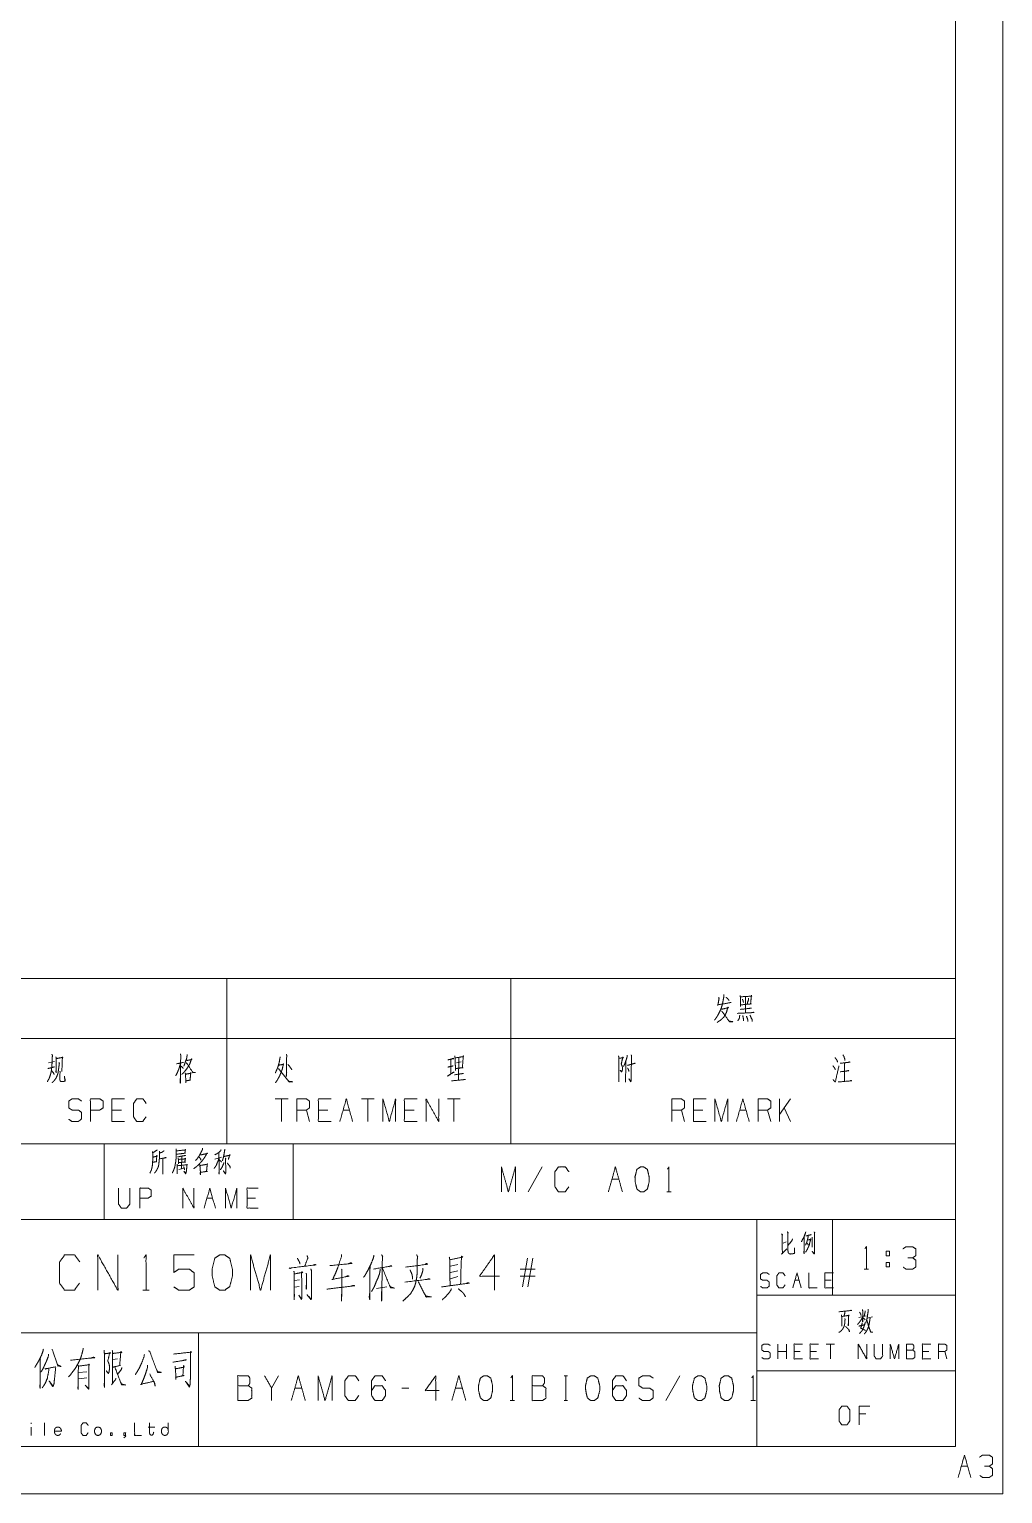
# Model space of a CAD drawing. Header units: millimetres. Extents: x 0 to 420, y 0 to 297.
# Drawn here: x 317.1 to 420, y 0 to 154.8 of the extents above; entities that cross this region are included whole.
import ezdxf

# ---------------------------------------------------------------- set-up
doc = ezdxf.new("R2010")
doc.units = ezdxf.units.MM
doc.layers.add('101', color=7, linetype='Continuous', true_color=0xffffff)

msp = doc.modelspace()

# ---------------------------------------------------------------- linework, layer by layer
at = {"layer": '101', "color": 133, "linetype": 'Continuous', "lineweight": 18}
for p, q in [((420, 0), (420, 297)), ((415, 5), (415, 292)), ((235, 37), (415, 37)), ((325, 37), (325, 29)), ((345, 37), (345, 29)), ((235, 29), (415, 29)), ((394, 29), (394, 5)), ((402, 29), (402, 21)), ((394, 21), (415, 21)), ((285, 17), (394, 17)), ((335, 17), (335, 5)), ((394, 13), (415, 13)), ((25, 5), (415, 5)), ((235, 5), (415, 5)), ((0, 0), (420, 0))]:
    msp.add_line(p, q, dxfattribs=at)
at = {"layer": '101', "color": 72, "linetype": 'Continuous', "lineweight": 18}
for p, q in [((313, 54.46), (338, 54.46)), ((338, 54.46), (338, 48.11)), ((338, 54.46), (368, 54.46)), ((368, 54.46), (415, 54.46)), ((368, 54.46), (368, 48.11)), ((415, 54.46), (415, 48.11)), ((392.8, 52.53), (392.8, 50.83)), ((313, 48.11), (338, 48.11)), ((338, 48.11), (338, 37)), ((338, 48.11), (368, 48.11)), ((368, 48.11), (368, 37)), ((368, 48.11), (415, 48.11)), ((415, 48.11), (415, 37)), ((319.13, 45.55), (319.78, 45.7)), ((362.27, 45.55), (362.75, 45.65)), ((362.5, 46.1), (362.48, 43.7)), ((403.26, 45.53), (403.26, 43.6)), ((326.85, 40.56), (325.84, 40.56)), ((344.45, 41.74), (343.11, 41.74)), ((343.78, 41.74), (343.78, 39.36)), ((346.73, 39.36), (346.39, 40.56)), ((348.67, 40.56), (347.66, 40.56)), ((350.27, 40.56), (350.94, 40.56)), ((353.56, 41.74), (352.21, 41.74)), ((352.88, 41.74), (352.88, 39.36)), ((357.77, 40.56), (356.76, 40.56)), ((362.66, 41.74), (361.32, 41.74)), ((361.99, 41.74), (361.99, 39.36)), ((386.37, 39.36), (386.04, 40.56)), ((388.31, 40.56), (387.31, 40.56)), ((392.19, 40.56), (392.87, 40.56)), ((395.48, 39.36), (395.14, 40.56)), ((397.58, 41.74), (396.41, 40.09)), ((396.41, 39.36), (396.41, 41.74)), ((397.58, 39.36), (396.91, 40.79)), ((313, 37), (338, 37)), ((333.22, 35.67), (333.2, 34.36)), ((338, 37), (368, 37)), ((368, 37), (415, 37)), ((332.92, 34.28), (333.47, 34.43)), ((336.72, 35.38), (337.43, 35.58)), ((371.32, 34.54), (369.84, 31.92)), ((378.69, 33.25), (379.43, 33.25)), ((335.89, 31.26), (336.48, 31.26)), ((341.01, 31.26), (340.12, 31.26)), ((384.49, 31.92), (384.95, 31.92)), ((396.78, 26.5), (397.1, 26.62)), ((369.23, 21.86), (369.76, 24.89)), ((370.32, 24.89), (369.79, 21.86)), ((362.42, 24.23), (361.61, 24.07)), ((361.61, 23.4), (362.39, 23.56)), ((370.57, 23.75), (368.98, 23.75)), ((405.37, 23.74), (405.8, 23.74)), ((407.69, 24.46), (407.69, 23.99)), ((407.69, 24.46), (408.02, 24.46)), ((345.14, 22.53), (345.66, 22.61)), ((345.64, 21.9), (345.14, 21.82)), ((354.9, 21.86), (353.82, 21.71)), ((362.42, 22.97), (361.61, 22.73)), ((370.57, 23), (368.98, 23)), ((398.04, 22.56), (398.48, 22.56)), ((401.88, 22.56), (401.21, 22.56)), ((329.11, 21.51), (329.77, 21.51)), ((404.78, 18.63), (405.57, 18.79)), ((405.68, 18.57), (406.23, 18.69)), ((396.24, 14.25), (396.24, 15.82)), ((397.13, 14.25), (397.13, 15.82)), ((402.22, 15.82), (401.33, 15.82)), ((401.78, 15.82), (401.78, 14.25)), ((323.85, 14.45), (323.66, 14.35)), ((326.44, 14.25), (325.93, 14.18)), ((397.13, 15.04), (396.24, 15.04)), ((398.6, 15.04), (397.94, 15.04)), ((400.3, 15.04), (399.63, 15.04)), ((412.18, 15.04), (411.51, 15.04)), ((414.1, 14.25), (413.88, 15.04)), ((323.17, 12.9), (322.32, 12.8)), ((343.45, 12.47), (342.71, 11.17)), ((373.63, 12.47), (374, 12.47)), ((373.83, 12.47), (373.83, 9.85)), ((385.88, 12.47), (384.4, 9.85)), ((322.32, 12.14), (323.17, 12.25)), ((345.17, 11.17), (345.91, 11.17)), ((357.23, 11.17), (356.49, 11.17)), ((362.14, 11.17), (362.88, 11.17)), ((367.94, 9.85), (368.4, 9.85)), ((373.63, 9.85), (374, 9.85)), ((393.39, 9.85), (393.86, 9.85)), ((405.52, 8.46), (404.84, 8.46)), ((317.3, 7.04), (317.3, 6.17)), ((318.71, 7.5), (318.71, 6.17)), ((329.66, 7.04), (330.39, 7.04)), ((415.62, 2.91), (416.3, 2.91))]:
    msp.add_line(p, q, dxfattribs=at)
for points, knots in [([(390.52, 52.78), (390.54, 52.57), (390.51, 52.48), (390.42, 52), (390.35, 51.68), (390.26, 51.38), (390.15, 51.1), (389.9, 50.6), (389.76, 50.38), (389.64, 50.2), (389.53, 50.08)], [0, 0, 0.068481, 0.104655, 0.269443, 0.382885, 0.489552, 0.590082, 0.780357, 0.870991, 0.944092, 1, 1]), ([(392.25, 52.68), (392.27, 52.48), (392.3, 51.5), (392.29, 51.68), (393.44, 51.78), (393.35, 51.8), (393.44, 52.7), (393.47, 52.6), (392.27, 52.53)], [0, 0, 0.041725, 0.244476, 0.281028, 0.520681, 0.53977, 0.7277, 0.749741, 1, 1]), ([(389.99, 52.48), (390.01, 52.33), (389.89, 51.63), (389.85, 51.68), (391.3, 51.93), (391.21, 51.93), (391.11, 51.9)], [0, 0, 0.058285, 0.332616, 0.356247, 0.923845, 0.957955, 1, 1]), ([(390.26, 51.25), (390.35, 51.23), (391, 51.38), (390.95, 51.45), (390.91, 51.28), (390.79, 50.87), (390.66, 50.62), (390.51, 50.38), (390.31, 50.18), (390.12, 50.02), (389.96, 49.93), (389.83, 49.83)], [0, 0, 0.031676, 0.263155, 0.294839, 0.356434, 0.500885, 0.597121, 0.69935, 0.795581, 0.880301, 0.945114, 1, 1]), ([(390.75, 52.5), (390.96, 52.3), (391.04, 52.2), (391.07, 52.13)], [0, 0, 0.586649, 0.833102, 1, 1]), ([(392.25, 51.2), (393.44, 51.33), (393.35, 51.33), (393.15, 51.3)], [0, 0, 0.807204, 0.867119, 1, 1]), ([(392.48, 52.28), (392.57, 52.08), (392.59, 51.93)], [0, 0, 0.591431, 1, 1]), ([(393.14, 52.38), (393.14, 52.25), (392.98, 51.78)], [0, 0, 0.199703, 1, 1]), ([(390.29, 51), (390.35, 50.98), (391.12, 49.9), (391.48, 49.9), (391.12, 49.95), (390.98, 50.08)], [0, 0, 0.025648, 0.606398, 0.761127, 0.917398, 1, 1]), ([(391.92, 50.78), (393.7, 50.87), (393.65, 50.9), (393.42, 50.85)], [0, 0, 0.858876, 0.887043, 1, 1]), ([(392.2, 50.58), (392.18, 50.4), (392.15, 50.23), (392.09, 50.13), (392, 50)], [0, 0, 0.283375, 0.571018, 0.753354, 1, 1]), ([(392.52, 50.55), (392.6, 50.18), (392.6, 49.98)], [0, 0, 0.658277, 1, 1]), ([(392.91, 50.5), (393.03, 50.18), (393.05, 50.1), (393.05, 49.93)], [0, 0, 0.579761, 0.708232, 1, 1]), ([(393.28, 50.6), (393.51, 50.1), (393.52, 50), (393.52, 49.93)], [0, 0, 0.757087, 0.896807, 1, 1]), ([(319.48, 46.47), (319.55, 46.33), (319.54, 46.25), (319.52, 45.75), (319.5, 45.4), (319.48, 45.15), (319.45, 44.9), (319.43, 44.68), (319.38, 44.45), (319.32, 44.25), (319.25, 44.03), (319.18, 43.85), (319.08, 43.7), (319.01, 43.55)], [0, 0, 0.054643, 0.080035, 0.244904, 0.360386, 0.442974, 0.526176, 0.600549, 0.676724, 0.744906, 0.822623, 0.884822, 0.945356, 1, 1]), ([(333.09, 46.5), (333.11, 46.35), (333.07, 43.42), (333.04, 43.55), (333.07, 43.88)], [0, 0, 0.04275, 0.870699, 0.907468, 1, 1]), ([(333.78, 46.45), (333.78, 46.3), (333.73, 46), (333.6, 45.65), (333.51, 45.37), (333.44, 45.2)], [0, 0, 0.115078, 0.348801, 0.633599, 0.855199, 1, 1]), ([(344.27, 46.45), (344.33, 46.33), (344.31, 46.2), (344.29, 44.13), (344.27, 44.25), (344.31, 44.52)], [0, 0, 0.049547, 0.09561, 0.852768, 0.898832, 1, 1]), ([(319.08, 44.95), (319.78, 45.12), (319.73, 45.12), (319.71, 45.1)], [0, 0, 0.896999, 0.962298, 1, 1]), ([(320.24, 45.58), (320.28, 45.5), (320.24, 45.2), (320.19, 44.83), (320.14, 44.48), (320.07, 44.25), (319.96, 44), (319.84, 43.8), (319.73, 43.67), (319.61, 43.53), (319.52, 43.45)], [0, 0, 0.035516, 0.164907, 0.327134, 0.478764, 0.579789, 0.69611, 0.796849, 0.867063, 0.950352, 1, 1]), ([(319.92, 46.2), (319.94, 46.03), (319.94, 44.52), (319.92, 44.63), (319.94, 44.88)], [0, 0, 0.086729, 0.826348, 0.876422, 1, 1]), ([(319.96, 46), (320.65, 46.13), (320.6, 46.18), (320.6, 46.05), (320.56, 45), (320.54, 44.63), (320.53, 44.75), (320.54, 44.88)], [0, 0, 0.271858, 0.30014, 0.348647, 0.756336, 0.902019, 0.951009, 1, 1]), ([(333.09, 45.5), (332.97, 45.08), (332.86, 44.77), (332.74, 44.48), (332.58, 44.18)], [0, 0, 0.310645, 0.53395, 0.761691, 1, 1]), ([(332.65, 45.45), (332.68, 45.45), (333.42, 45.6)], [0, 0, 0.044591, 1, 1]), ([(333.09, 45.25), (333.34, 45.02), (333.37, 44.95)], [0, 0, 0.801345, 1, 1]), ([(333.71, 45.85), (333.76, 45.8), (334.29, 45.9), (334.26, 45.98), (334.17, 45.73), (334.08, 45.45), (333.97, 45.28), (333.88, 45.12), (333.64, 44.77), (333.53, 44.65), (333.39, 44.48), (333.21, 44.33)], [0, 0, 0.027225, 0.228751, 0.259718, 0.35875, 0.466632, 0.543055, 0.60808, 0.768168, 0.829389, 0.913418, 1, 1]), ([(333.69, 45.55), (333.73, 45.53), (334.4, 44.52), (334.66, 44.52), (334.4, 44.55), (334.31, 44.68)], [0, 0, 0.022413, 0.64578, 0.782975, 0.920778, 1, 1]), ([(343.62, 46.2), (343.6, 46.05), (343.51, 45.55), (343.41, 45.2), (343.32, 44.95), (343.21, 44.7), (343.11, 44.5)], [0, 0, 0.084492, 0.368532, 0.573116, 0.721448, 0.873361, 1, 1]), ([(343.44, 45.3), (344.01, 45.4), (343.95, 45.45), (343.92, 45.23), (343.85, 44.9), (343.78, 44.7), (343.67, 44.43), (343.58, 44.2), (343.44, 43.95), (343.34, 43.75), (343.12, 43.45)], [0, 0, 0.202439, 0.228126, 0.308401, 0.42563, 0.500398, 0.604281, 0.689484, 0.790714, 0.870504, 1, 1]), ([(343.44, 44.95), (344.57, 43.53), (344.98, 43.55), (344.96, 43.55), (344.59, 43.58), (344.4, 43.75)], [0, 0, 0.63218, 0.773702, 0.779842, 0.909107, 1, 1]), ([(344.43, 45.37), (344.47, 45.35), (344.79, 44.95), (344.87, 44.8)], [0, 0, 0.059427, 0.76102, 1, 1]), ([(361.34, 45.87), (361.97, 46), (361.92, 46.03), (361.67, 45.93), (361.67, 44.38), (361.32, 44.15), (362.02, 44.6)], [0, 0, 0.171508, 0.187016, 0.257597, 0.667533, 0.778358, 1, 1]), ([(361.92, 45.23), (361.9, 45.23), (361.35, 45.1)], [0, 0, 0.030453, 1, 1]), ([(362.08, 46.28), (362.11, 46.08), (362.13, 45.45), (362.17, 44.75), (362.15, 44.93), (362.52, 45), (362.96, 45.02), (362.89, 45.05), (362.98, 46.3), (363, 46.22), (362.94, 46.2), (362.13, 46.08)], [0, 0, 0.0422, 0.172115, 0.317747, 0.354293, 0.432981, 0.524937, 0.540517, 0.800892, 0.816902, 0.829077, 1, 1]), ([(379.39, 46.3), (379.43, 46.05), (379.43, 43.55), (379.41, 43.78), (379.43, 43.95)], [0, 0, 0.080051, 0.872676, 0.944234, 1, 1]), ([(379.45, 46.03), (379.92, 46.1), (379.85, 46.18), (379.68, 45.45), (379.7, 45.35), (379.77, 45.23), (379.8, 45.1), (379.8, 44.8), (379.77, 44.68), (379.71, 44.58), (379.55, 44.77), (379.73, 44.63)], [0, 0, 0.176449, 0.214093, 0.486652, 0.523743, 0.576195, 0.62364, 0.733214, 0.78066, 0.821997, 0.915335, 1, 1]), ([(380.3, 46.38), (380.3, 46.2), (380.21, 45.9), (380.1, 45.58), (380, 45.33), (379.91, 45.15)], [0, 0, 0.134901, 0.375985, 0.639526, 0.848865, 1, 1]), ([(380.15, 45.7), (380.14, 43.53), (380.12, 43.73), (380.14, 43.88)], [0, 0, 0.860769, 0.940226, 1, 1]), ([(380.33, 45.28), (381.13, 45.5), (381.07, 45.5), (380.91, 45.43)], [0, 0, 0.783129, 0.833379, 1, 1]), ([(380.35, 45), (380.47, 44.77), (380.49, 44.63), (380.42, 44.9)], [0, 0, 0.371206, 0.589538, 1, 1]), ([(380.74, 46.4), (380.76, 46.22), (380.72, 43.8), (380.72, 43.65), (380.68, 43.55), (380.47, 43.88), (380.7, 43.6)], [0, 0, 0.048809, 0.721809, 0.763433, 0.792866, 0.900556, 1, 1]), ([(402.04, 45.25), (402.12, 45.15), (402.23, 45), (402.28, 44.9), (402.3, 44.8)], [0, 0, 0.250916, 0.596269, 0.80909, 1, 1]), ([(402.07, 43.78), (402.3, 43.5), (402.69, 45.25)], [0, 0, 0.166599, 1, 1]), ([(402.28, 46.1), (402.51, 45.78), (402.53, 45.62)], [0, 0, 0.724919, 1, 1]), ([(402.81, 45.5), (403.63, 45.6), (403.86, 45.62), (403.79, 45.65), (403.7, 45.6)], [0, 0, 0.667715, 0.856109, 0.917228, 1, 1]), ([(403.11, 46.4), (403.22, 46.22), (403.27, 46.05), (403.31, 45.95), (403.31, 45.8)], [0, 0, 0.317961, 0.602104, 0.766914, 1, 1]), ([(319.45, 44.75), (319.66, 44.48), (319.73, 44.33)], [0, 0, 0.676829, 1, 1]), ([(320.33, 44.68), (320.37, 44.58), (320.35, 44.5), (320.33, 43.8), (320.35, 43.7), (320.38, 43.63), (320.42, 43.58), (320.72, 43.58), (320.81, 43.6), (320.91, 43.65), (320.81, 44.13), (320.88, 43.63)], [0, 0, 0.040324, 0.069618, 0.335838, 0.374446, 0.405968, 0.429248, 0.543483, 0.578406, 0.622978, 0.808014, 1, 1]), ([(333.58, 44.5), (333.62, 44.33), (333.65, 43.42), (333.64, 43.65), (334.17, 43.73), (334.1, 43.73), (334.18, 44.55), (334.2, 44.45), (333.62, 44.35)], [0, 0, 0.051987, 0.314256, 0.379976, 0.535917, 0.556508, 0.79811, 0.827679, 1, 1]), ([(361.72, 43.65), (363.19, 43.78), (363.09, 43.8), (362.94, 43.75)], [0, 0, 0.850448, 0.913377, 1, 1]), ([(362.04, 44.3), (362.13, 44.3), (363, 44.43), (362.94, 44.43), (362.82, 44.4)], [0, 0, 0.077353, 0.843142, 0.889525, 1, 1]), ([(402.62, 43.53), (404.03, 43.65), (404, 43.7), (403.84, 43.63)], [0, 0, 0.856874, 0.893835, 1, 1]), ([(402.81, 44.6), (403.57, 44.7), (403.75, 44.73), (403.7, 44.75), (403.63, 44.73)], [0, 0, 0.710676, 0.876155, 0.930483, 1, 1]), ([(321.27, 39.59), (321.6, 39.36), (322.29, 39.36), (322.63, 39.61), (322.63, 40.31), (322.29, 40.56), (321.62, 40.56), (321.27, 40.79), (321.27, 41.51), (321.62, 41.74), (322.29, 41.74), (322.63, 41.51)], [0, 0, 0.068037, 0.184055, 0.25452, 0.372335, 0.4428, 0.555844, 0.626371, 0.748393, 0.81892, 0.931964, 1, 1]), ([(323.56, 39.36), (323.56, 41.74), (324.57, 41.74), (324.91, 41.51), (324.91, 40.79), (324.55, 40.56), (323.56, 40.56)], [0, 0, 0.401147, 0.571311, 0.639588, 0.762044, 0.832821, 1, 1]), ([(327.18, 39.36), (325.84, 39.36), (325.84, 41.74), (327.18, 41.74)], [0, 0, 0.26539, 0.73461, 1, 1]), ([(329.44, 39.84), (329.11, 39.36), (328.45, 39.36), (328.12, 39.84), (328.12, 41.26), (328.45, 41.74), (329.12, 41.74), (329.46, 41.26)], [0, 0, 0.114568, 0.243366, 0.357936, 0.638584, 0.753154, 0.885433, 1, 1]), ([(345.38, 39.36), (345.38, 41.74), (346.39, 41.74), (346.73, 41.51), (346.73, 40.79), (346.39, 40.56), (345.38, 40.56)], [0, 0, 0.400951, 0.571036, 0.639278, 0.761673, 0.829915, 1, 1]), ([(349, 39.36), (347.66, 39.36), (347.66, 41.74), (349, 41.74)], [0, 0, 0.26539, 0.73461, 1, 1]), ([(349.94, 39.36), (350.61, 41.74), (351.28, 39.36)], [0, 0, 0.499999, 1, 1]), ([(354.49, 39.36), (354.49, 41.74), (355.16, 39.36), (355.83, 41.74), (355.83, 39.36)], [0, 0, 0.245192, 0.500001, 0.754808, 1, 1]), ([(358.11, 39.36), (356.76, 39.36), (356.76, 41.74), (358.11, 41.74)], [0, 0, 0.26539, 0.73461, 1, 1]), ([(359.04, 39.36), (359.04, 41.74), (360.38, 39.36), (360.38, 41.74)], [0, 0, 0.317574, 0.682426, 1, 1]), ([(385.03, 39.36), (385.03, 41.74), (386.04, 41.74), (386.37, 41.51), (386.37, 40.79), (386.04, 40.56), (385.03, 40.56)], [0, 0, 0.400952, 0.571031, 0.639278, 0.761674, 0.829922, 1, 1]), ([(388.65, 39.36), (387.31, 39.36), (387.31, 41.74), (388.65, 41.74)], [0, 0, 0.26539, 0.73461, 1, 1]), ([(389.58, 39.36), (389.58, 41.74), (390.25, 39.36), (390.93, 41.74), (390.93, 39.36)], [0, 0, 0.245192, 0.499999, 0.754808, 1, 1]), ([(394.14, 39.36), (394.14, 41.74), (395.14, 41.74), (395.48, 41.51), (395.48, 40.79), (395.14, 40.56), (394.14, 40.56)], [0, 0, 0.400951, 0.571036, 0.639278, 0.761673, 0.829915, 1, 1]), ([(330.63, 36.35), (330.57, 36.31), (330.14, 36.02), (330.11, 36.2), (330.16, 36.02), (330.16, 35.45), (330.14, 35.09), (330.13, 34.85), (330.1, 34.61), (330.05, 34.39), (329.99, 34.16), (329.91, 34.01), (329.85, 33.88)], [0, 0, 0.024363, 0.186803, 0.243942, 0.302154, 0.485024, 0.597668, 0.675195, 0.753199, 0.825098, 0.89819, 0.953346, 1, 1]), ([(330.19, 35.03), (330.22, 35.05), (330.58, 35.11), (330.54, 35.09), (330.58, 35.78), (330.61, 35.69), (330.18, 35.58)], [0, 0, 0.022681, 0.239273, 0.269981, 0.676983, 0.732557, 1, 1]), ([(331.36, 36.26), (331.11, 36.09), (330.88, 36.02), (330.85, 36.2), (330.88, 35.93), (330.86, 35.67), (330.85, 35.38), (330.83, 35.14), (330.8, 34.92), (330.77, 34.67), (330.72, 34.5), (330.64, 34.36), (330.57, 34.21), (330.49, 34.08), (330.41, 33.97), (330.33, 33.88)], [0, 0, 0.096319, 0.172937, 0.229415, 0.313416, 0.396985, 0.487495, 0.564125, 0.634336, 0.711437, 0.768975, 0.817388, 0.871906, 0.920319, 0.962889, 1, 1]), ([(332.63, 36.46), (332.64, 36.26), (332.64, 35.91), (332.63, 35.58), (332.61, 35.36), (332.58, 35.07), (332.53, 34.83), (332.49, 34.56), (332.42, 34.36), (332.35, 34.16), (332.22, 33.92)], [0, 0, 0.076503, 0.212087, 0.33934, 0.424292, 0.535105, 0.630037, 0.733301, 0.813245, 0.895183, 1, 1]), ([(332.67, 36.24), (333.64, 36.35), (333.59, 36.39), (333.55, 36), (333.63, 36), (332.66, 35.89)], [0, 0, 0.39108, 0.416924, 0.577585, 0.60892, 1, 1]), ([(333.63, 35.8), (333.58, 35.75), (333.19, 35.69), (332.97, 35.64), (332.77, 35.6)], [0, 0, 0.07226, 0.516589, 0.766867, 1, 1]), ([(335.2, 35.84), (335.25, 35.82), (335.95, 35.98), (335.9, 36.02), (335.78, 35.8), (335.64, 35.56), (335.5, 35.36), (335.34, 35.16), (335.17, 34.96), (334.98, 34.76), (334.78, 34.58), (334.62, 34.47), (334.5, 34.36)], [0, 0, 0.017093, 0.254607, 0.275864, 0.359629, 0.452278, 0.53264, 0.616084, 0.70281, 0.792986, 0.881828, 0.944963, 1, 1]), ([(335.42, 36.53), (335.4, 36.37), (335.22, 36.02), (335.11, 35.8), (334.98, 35.6), (334.83, 35.38), (334.67, 35.22)], [0, 0, 0.101774, 0.363754, 0.525154, 0.678922, 0.85608, 1, 1]), ([(337.37, 36.35), (337.34, 36.26), (337.14, 36.09), (336.92, 35.93), (336.73, 35.84)], [0, 0, 0.111856, 0.433088, 0.752703, 1, 1]), ([(337.15, 36.02), (337.17, 34.28), (337.18, 33.79), (337.15, 33.88), (337.17, 34.08)], [0, 0, 0.691283, 0.883884, 0.921006, 1, 1]), ([(337.78, 36.44), (337.76, 36.33), (337.68, 35.87), (337.62, 35.56), (337.51, 35.18)], [0, 0, 0.086565, 0.451629, 0.696477, 1, 1]), ([(337.65, 35.64), (338.35, 35.8), (338.29, 35.82), (338.15, 35.34)], [0, 0, 0.557066, 0.608364, 1, 1]), ([(330.86, 35.4), (331.57, 35.53), (331.52, 35.56), (331.44, 35.51)], [0, 0, 0.834819, 0.895271, 1, 1]), ([(331.22, 35.45), (331.22, 33.81), (331.21, 33.92), (331.22, 34.1)], [0, 0, 0.849783, 0.907772, 1, 1]), ([(332.72, 34.85), (332.74, 34.65), (332.75, 34.14), (332.74, 33.81), (332.72, 33.9), (332.75, 34.12)], [0, 0, 0.147471, 0.523364, 0.768667, 0.835021, 1, 1]), ([(332.75, 34.67), (333.81, 34.78), (333.78, 34.85), (333.77, 34.74), (333.72, 34.23), (333.7, 34.03), (333.64, 33.81), (333.44, 34.1), (333.66, 33.88)], [0, 0, 0.374083, 0.399749, 0.43883, 0.61759, 0.687458, 0.767887, 0.891105, 1, 1]), ([(332.85, 35.49), (332.86, 35.34), (332.89, 34.89), (332.88, 35), (333.61, 35.07), (333.55, 35.07), (333.59, 35.47), (333.63, 35.4), (332.86, 35.34)], [0, 0, 0.056492, 0.217482, 0.258029, 0.525926, 0.548635, 0.694164, 0.720796, 1, 1]), ([(333.42, 34.56), (333.49, 34.39), (333.52, 34.25)], [0, 0, 0.579215, 1, 1]), ([(335.03, 35.6), (335.06, 35.58), (335.23, 35.38), (335.25, 35.27), (335.19, 35.42)], [0, 0, 0.066028, 0.519581, 0.712132, 1, 1]), ([(335.11, 34.81), (335.14, 34.74), (335.17, 34.19), (335.19, 34.12), (335.19, 33.72), (335.17, 33.9), (335.17, 33.97), (335.94, 34.08), (335.84, 34.08), (335.92, 34.89), (335.95, 34.85), (335.9, 34.83), (335.15, 34.69)], [0, 0, 0.018828, 0.160986, 0.178485, 0.280676, 0.326272, 0.343303, 0.542024, 0.566111, 0.777126, 0.791033, 0.804348, 1, 1]), ([(337.15, 35.47), (337.06, 35.18), (336.95, 34.94), (336.86, 34.69), (336.76, 34.56), (336.65, 34.39)], [0, 0, 0.251918, 0.474135, 0.691326, 0.826694, 1, 1]), ([(337.17, 35.31), (337.37, 35.14), (337.42, 35.05)], [0, 0, 0.729109, 1, 1]), ([(337.67, 35.03), (337.65, 34.92), (337.48, 34.52), (337.31, 34.25)], [0, 0, 0.129619, 0.632946, 1, 1]), ([(337.81, 35.49), (337.89, 35.38), (337.85, 35.4), (337.87, 34.23), (337.87, 33.94), (337.85, 33.79), (337.61, 34.14), (337.85, 33.83)], [0, 0, 0.051678, 0.066298, 0.513635, 0.623349, 0.682727, 0.848098, 1, 1]), ([(338.03, 34.96), (338.31, 34.61), (338.35, 34.43)], [0, 0, 0.711821, 1, 1]), ([(367.01, 31.92), (367.01, 34.54), (367.75, 31.92), (368.49, 34.54), (368.49, 31.92)], [0, 0, 0.245192, 0.499999, 0.754808, 1, 1]), ([(374.13, 32.45), (373.76, 31.92), (373.03, 31.92), (372.66, 32.45), (372.66, 34.02), (373.03, 34.54), (373.78, 34.54), (374.15, 34.02)], [0, 0, 0.114569, 0.243366, 0.357935, 0.638584, 0.753153, 0.885431, 1, 1]), ([(378.32, 31.92), (379.06, 34.54), (379.8, 31.92)], [0, 0, 0.499999, 1, 1]), ([(382.07, 31.92), (382.44, 32.2), (382.63, 32.97), (382.63, 33.49), (382.44, 34.29), (382.07, 34.54), (381.7, 34.54), (381.33, 34.29), (381.13, 33.49), (381.15, 32.97), (381.33, 32.2), (381.7, 31.92), (382.07, 31.92)], [0, 0, 0.067526, 0.183971, 0.260584, 0.380943, 0.446141, 0.500306, 0.565504, 0.685863, 0.762529, 0.87831, 0.945835, 1, 1]), ([(384.56, 34.32), (384.72, 34.54), (384.72, 31.92)], [0, 0, 0.093489, 1, 1]), ([(326.54, 32.3), (326.54, 30.62), (326.82, 30.2), (327.41, 30.2), (327.73, 30.62), (327.73, 32.3)], [0, 0, 0.337151, 0.438599, 0.557782, 0.662849, 1, 1]), ([(328.8, 30.2), (328.8, 32.3), (329.69, 32.3), (329.99, 32.1), (329.99, 31.46), (329.68, 31.26), (328.8, 31.26)], [0, 0, 0.401145, 0.571312, 0.639588, 0.762043, 0.832818, 1, 1]), ([(333.33, 30.2), (333.33, 32.3), (334.51, 30.2), (334.51, 32.3)], [0, 0, 0.317574, 0.682426, 1, 1]), ([(337.85, 30.2), (337.85, 32.3), (338.45, 30.2), (339.04, 32.3), (339.04, 30.2)], [0, 0, 0.245192, 0.5, 0.754808, 1, 1]), ([(341.3, 30.2), (340.12, 30.2), (340.12, 32.3), (341.3, 32.3)], [0, 0, 0.265389, 0.734611, 1, 1]), ([(396.62, 27.47), (396.76, 27.35), (396.68, 27.39), (396.71, 25.4), (396.62, 25.32), (397.17, 25.88)], [0, 0, 0.060255, 0.090729, 0.71461, 0.752496, 1, 1]), ([(397.22, 27.7), (397.34, 27.55), (397.29, 27.59), (397.29, 26.72), (397.29, 26.04), (397.29, 25.94), (397.31, 25.54), (397.35, 25.44), (397.41, 25.38), (397.54, 25.34), (397.8, 25.36), (397.99, 25.42), (398.01, 25.44), (397.98, 25.98)], [0, 0, 0.050887, 0.067371, 0.30486, 0.491459, 0.519732, 0.627242, 0.657953, 0.681265, 0.71898, 0.791172, 0.845841, 0.852765, 1, 1]), ([(397.29, 26.23), (397.72, 26.77), (397.79, 26.95)], [0, 0, 0.77398, 1, 1]), ([(399.18, 27.7), (399.16, 27.59), (398.99, 27.14), (398.84, 26.87), (398.72, 26.62)], [0, 0, 0.089072, 0.504979, 0.766001, 1, 1]), ([(399.02, 27.14), (399, 25.38), (398.99, 25.5), (398.99, 25.52), (399, 25.71)], [0, 0, 0.841012, 0.900786, 0.910681, 1, 1]), ([(399.43, 27.22), (399.44, 27.18), (399.37, 26.89), (399.3, 26.62), (399.22, 26.43), (399.16, 26.29)], [0, 0, 0.044891, 0.350478, 0.63559, 0.840224, 1, 1]), ([(399.43, 26.83), (399.72, 26.89), (399.69, 26.95), (399.66, 26.72), (399.6, 26.52), (399.57, 26.35), (399.52, 26.19), (399.44, 26.04), (399.37, 25.88), (399.3, 25.75), (399.22, 25.61), (399.16, 25.54)], [0, 0, 0.158182, 0.194476, 0.315843, 0.429568, 0.518472, 0.611327, 0.697145, 0.792857, 0.869066, 0.954883, 1, 1]), ([(399.19, 27.28), (399.22, 27.26), (399.25, 27.26), (399.76, 27.39), (399.72, 27.39), (399.65, 27.35)], [0, 0, 0.049781, 0.090425, 0.822292, 0.883256, 1, 1]), ([(399.28, 26.52), (399.41, 26.39), (399.44, 26.29)], [0, 0, 0.6273, 1, 1]), ([(400.07, 27.68), (400.13, 27.59), (400.1, 27.57), (400.12, 25.52), (400.12, 25.5), (400.1, 25.38), (400.07, 25.34), (399.84, 25.65), (400.07, 25.36), (400.1, 25.44)], [0, 0, 0.031372, 0.042462, 0.676473, 0.682877, 0.721567, 0.737252, 0.857566, 0.97283, 1, 1]), ([(399.85, 27.12), (399.88, 27.08), (399.85, 27.06), (399.85, 26.06), (399.84, 26.17), (399.85, 26.29)], [0, 0, 0.038712, 0.066084, 0.824707, 0.904517, 1, 1]), ([(322.4, 22.26), (321.87, 21.51), (320.84, 21.51), (320.31, 22.26), (320.31, 24.5), (320.84, 25.25), (321.9, 25.25), (322.43, 24.5)], [0, 0, 0.114568, 0.243367, 0.357936, 0.638584, 0.753153, 0.885432, 1, 1]), ([(324.35, 21.51), (324.35, 25.25), (326.46, 21.51), (326.46, 25.25)], [0, 0, 0.317574, 0.682426, 1, 1]), ([(329.22, 24.93), (329.44, 25.25), (329.44, 21.51)], [0, 0, 0.093488, 1, 1]), ([(332.39, 21.86), (332.92, 21.51), (334, 21.51), (334.53, 21.86), (334.53, 23.36), (334, 23.75), (332.92, 23.75), (332.39, 23.4), (332.39, 25.25), (334.53, 25.25)], [0, 0, 0.062228, 0.168343, 0.230571, 0.376816, 0.441266, 0.54738, 0.609608, 0.79049, 1, 1]), ([(337.76, 21.51), (338.29, 21.9), (338.57, 23), (338.57, 23.75), (338.29, 24.89), (337.76, 25.25), (337.23, 25.25), (336.7, 24.89), (336.43, 23.75), (336.45, 23), (336.7, 21.9), (337.23, 21.51), (337.76, 21.51)], [0, 0, 0.067525, 0.18397, 0.260583, 0.380941, 0.446139, 0.500306, 0.565504, 0.685862, 0.762527, 0.878308, 0.945833, 1, 1]), ([(340.49, 21.51), (340.49, 25.25), (341.55, 21.51), (342.6, 25.25), (342.6, 21.51)], [0, 0, 0.245192, 0.5, 0.754808, 1, 1]), ([(345.44, 24.89), (345.66, 24.5), (345.72, 24.3)], [0, 0, 0.688575, 1, 1]), ([(346.47, 25.17), (346.56, 24.93), (346.22, 24.07)], [0, 0, 0.212531, 1, 1]), ([(350.09, 25.29), (350.09, 25.05), (349.73, 23.95), (349.48, 23.32), (349.17, 22.65), (349.11, 22.65), (350.9, 23), (350.78, 23.04), (350.53, 22.93)], [0, 0, 0.046524, 0.275032, 0.408544, 0.553499, 0.564466, 0.922193, 0.945458, 1, 1]), ([(353.54, 25.21), (353.48, 24.93), (353.23, 24.3), (352.96, 23.75), (352.73, 23.32), (352.54, 23), (352.43, 22.89)], [0, 0, 0.108298, 0.369418, 0.607259, 0.794827, 0.937481, 1, 1]), ([(354.35, 25.25), (354.46, 25.05), (354.43, 25.13), (354.35, 20.37), (354.32, 20.76), (354.35, 21.39)], [0, 0, 0.037078, 0.05077, 0.831915, 0.896623, 1, 1]), ([(358.05, 25.25), (358.16, 25.05), (358.13, 25.09), (358.1, 24.11), (358.1, 23.48), (358.08, 23), (358.02, 22.65), (357.94, 22.26), (357.83, 21.9), (357.63, 21.51), (357.41, 21.15), (357.1, 20.84), (356.6, 20.37)], [0, 0, 0.041266, 0.050062, 0.229729, 0.34467, 0.431025, 0.496472, 0.569908, 0.637678, 0.717832, 0.794197, 0.874346, 1, 1]), ([(361.5, 25.01), (361.55, 24.74), (361.58, 22.06)], [0, 0, 0.095036, 1, 1]), ([(361.58, 24.74), (362.92, 25.01), (362.81, 25.13), (362.78, 24.82), (362.72, 23.36), (362.7, 22.18)], [0, 0, 0.304379, 0.340594, 0.411142, 0.736398, 1, 1]), ([(366.81, 23), (364.7, 23), (366.28, 25.25), (366.28, 21.51)], [0, 0, 0.245868, 0.565295, 1, 1]), ([(405.44, 25.91), (405.59, 26.11), (405.59, 23.74)], [0, 0, 0.093487, 1, 1]), ([(407.69, 25.16), (407.69, 25.64), (408.02, 25.64), (408.02, 25.16), (407.69, 25.16)], [0, 0, 0.292916, 0.5, 0.792916, 1, 1]), ([(410.47, 24.94), (410.81, 25.16), (410.81, 25.89), (410.47, 26.11), (409.78, 26.11), (409.45, 25.89)], [0, 0, 0.153882, 0.429855, 0.583738, 0.846131, 1, 1]), ([(409.47, 23.96), (409.78, 23.74), (410.47, 23.74), (410.81, 23.96), (410.81, 24.69), (410.47, 24.94), (409.96, 24.94)], [0, 0, 0.124113, 0.34368, 0.472446, 0.703377, 0.83674, 1, 1]), ([(344.58, 23.87), (344.69, 23.79), (344.77, 23.87), (347.42, 24.19), (347.31, 24.23), (347.08, 24.15)], [0, 0, 0.041726, 0.076838, 0.891599, 0.927729, 1, 1]), ([(345.05, 23.48), (345.08, 23.52), (345.11, 23.2), (345.11, 20.52), (345.11, 20.76), (345.14, 21.08)], [0, 0, 0.013417, 0.101394, 0.846296, 0.912022, 1, 1]), ([(345.14, 23.24), (346, 23.4), (345.91, 23.48), (345.89, 23.28), (345.91, 21.08), (345.91, 20.8), (345.89, 20.52), (345.58, 21), (345.89, 20.6), (345.91, 20.76)], [0, 0, 0.169662, 0.191863, 0.230318, 0.65681, 0.710117, 0.763695, 0.872594, 0.969067, 1, 1]), ([(346.36, 23.32), (346.39, 23.24), (346.39, 21.63), (346.36, 21.82), (346.39, 22.06)], [0, 0, 0.039127, 0.795412, 0.888559, 1, 1]), ([(346.86, 23.79), (346.92, 23.6), (346.92, 23.52), (346.94, 21.12), (346.94, 20.88), (346.92, 20.68), (346.89, 20.52), (346.44, 21.04), (346.92, 20.56), (346.92, 20.76)], [0, 0, 0.042408, 0.058731, 0.556605, 0.605574, 0.646786, 0.679938, 0.820578, 0.959193, 1, 1]), ([(348.86, 24.11), (351.23, 24.34), (351.12, 24.42), (350.81, 24.3)], [0, 0, 0.836563, 0.88454, 1, 1]), ([(350.12, 23.75), (350.14, 23.56), (350.12, 20.37), (350.09, 20.68), (350.12, 21.08)], [0, 0, 0.048505, 0.826565, 0.903707, 1, 1]), ([(353.12, 24.07), (353.09, 20.52), (353.04, 20.8), (353.09, 21.23)], [0, 0, 0.831551, 0.897532, 1, 1]), ([(354.21, 23.75), (354.12, 23.24), (353.98, 22.85), (353.76, 22.37), (353.6, 21.94), (353.43, 21.63), (353.29, 21.39)], [0, 0, 0.203104, 0.366652, 0.571206, 0.752997, 0.892624, 1, 1]), ([(353.48, 23.75), (355.4, 24.07), (355.32, 24.11), (355.1, 23.99)], [0, 0, 0.849659, 0.889964, 1, 1]), ([(354.43, 23.87), (355.27, 21.78), (355.71, 21.74), (355.66, 21.74), (355.29, 21.86), (355.15, 22.06)], [0, 0, 0.666528, 0.799112, 0.815614, 0.9285, 1, 1]), ([(356.88, 23.95), (359.22, 24.26), (359.11, 24.34), (358.91, 24.23)], [0, 0, 0.866269, 0.916339, 1, 1]), ([(357.35, 23.67), (357.55, 23.2), (357.6, 22.97), (357.6, 22.69)], [0, 0, 0.496486, 0.732259, 1, 1]), ([(358.72, 23.83), (358.72, 23.63), (358.58, 23.16), (358.38, 22.77)], [0, 0, 0.174413, 0.610789, 1, 1]), ([(394.41, 21.91), (394.63, 21.76), (395.09, 21.76), (395.31, 21.93), (395.31, 22.39), (395.09, 22.56), (394.64, 22.56), (394.41, 22.71), (394.41, 23.19), (394.64, 23.34), (395.09, 23.34), (395.31, 23.19)], [0, 0, 0.068029, 0.184052, 0.254519, 0.372336, 0.442804, 0.555843, 0.62637, 0.748396, 0.818923, 0.931962, 1, 1]), ([(397, 22.08), (396.77, 21.76), (396.34, 21.76), (396.12, 22.08), (396.12, 23.02), (396.34, 23.34), (396.78, 23.34), (397.01, 23.02)], [0, 0, 0.114571, 0.243364, 0.357935, 0.638587, 0.753157, 0.885429, 1, 1]), ([(397.81, 21.76), (398.26, 23.34), (398.7, 21.76)], [0, 0, 0.499998, 1, 1]), ([(399.51, 23.34), (399.51, 21.76), (400.4, 21.76)], [0, 0, 0.638737, 1, 1]), ([(402.1, 21.76), (401.21, 21.76), (401.21, 23.34), (402.1, 23.34)], [0, 0, 0.265388, 0.734612, 1, 1]), ([(408.02, 24.46), (408.02, 23.99), (407.69, 23.99)], [0, 0, 0.585831, 1, 1]), ([(348.56, 21.63), (351.51, 21.98), (351.37, 22.02), (351.12, 21.94)], [0, 0, 0.87948, 0.92228, 1, 1]), ([(356.8, 22.37), (359.44, 22.69), (359.36, 22.73), (359.13, 22.65)], [0, 0, 0.890177, 0.921039, 1, 1]), ([(358.21, 22.45), (359.05, 20.8), (359.61, 20.8), (359.08, 20.88), (358.94, 21.04)], [0, 0, 0.58734, 0.763836, 0.93336, 1, 1]), ([(360.66, 21.86), (363.61, 22.26), (363.5, 22.3), (363.31, 22.26)], [0, 0, 0.90378, 0.939646, 1, 1]), ([(361.72, 21.67), (361.69, 21.55), (361.44, 21.19), (361.08, 20.8), (360.75, 20.49)], [0, 0, 0.078338, 0.358454, 0.703648, 1, 1]), ([(362.44, 21.67), (362.83, 21.35), (363.03, 21.15), (363.11, 21), (363.22, 20.8)], [0, 0, 0.42374, 0.657976, 0.808725, 1, 1]), ([(402.68, 19.23), (404.03, 19.37), (403.97, 19.39), (403.83, 19.37)], [0, 0, 0.865805, 0.905503, 1, 1]), ([(402.95, 18.9), (402.98, 18.73), (402.99, 18.3), (402.99, 17.72), (402.98, 17.8), (402.98, 17.95)], [0, 0, 0.119124, 0.427226, 0.837796, 0.897358, 1, 1]), ([(402.98, 18.73), (403.77, 18.86), (403.72, 18.9), (403.71, 18.55), (403.71, 18.17), (403.69, 17.95), (403.68, 17.76), (403.67, 17.84), (403.69, 18.03)], [0, 0, 0.351984, 0.378534, 0.533493, 0.697426, 0.797814, 0.880033, 0.917028, 1, 1]), ([(403.3, 19.29), (403.33, 19.17), (403.23, 18.77)], [0, 0, 0.238945, 1, 1]), ([(405.19, 18.65), (405.05, 18.42), (404.92, 18.21), (404.79, 18.05), (404.66, 17.9)], [0, 0, 0.287233, 0.555137, 0.786183, 1, 1]), ([(404.86, 19.21), (405, 18.98), (405.03, 18.84)], [0, 0, 0.640218, 1, 1]), ([(405.17, 19.48), (405.2, 19.33), (405.2, 18.19), (405.17, 18.34), (405.2, 18.46)], [0, 0, 0.094654, 0.823642, 0.918295, 1, 1]), ([(405.2, 18.61), (405.38, 18.48), (405.46, 18.38)], [0, 0, 0.613114, 1, 1]), ([(405.46, 19.33), (405.46, 19.23), (405.35, 18.75)], [0, 0, 0.174306, 1, 1]), ([(405.77, 19.52), (405.77, 19.39), (405.76, 19.17), (405.71, 18.88), (405.67, 18.57), (405.61, 18.32), (405.54, 18.09), (405.52, 18.03)], [0, 0, 0.081859, 0.232245, 0.425429, 0.632112, 0.800316, 0.957949, 1, 1]), ([(403.31, 18.53), (403.34, 18.4), (403.33, 18.36), (403.31, 18.07), (403.27, 17.82), (403.23, 17.68), (403.15, 17.53), (403.07, 17.39), (402.92, 17.22), (402.77, 17.1), (402.66, 17.04)], [0, 0, 0.073225, 0.098424, 0.26494, 0.409696, 0.496582, 0.589746, 0.686975, 0.813798, 0.923947, 1, 1]), ([(403.39, 17.68), (403.59, 17.49), (403.71, 17.37), (403.77, 17.28), (403.81, 17.12), (403.72, 17.32)], [0, 0, 0.292982, 0.473564, 0.580848, 0.762106, 1, 1]), ([(404.78, 17.72), (405.41, 17.86), (405.42, 18.05), (405.42, 17.97), (405.35, 17.72), (405.25, 17.45), (405.14, 17.24), (405.03, 17.12), (404.92, 16.99), (404.85, 16.93)], [0, 0, 0.304469, 0.392577, 0.431617, 0.55371, 0.68947, 0.798366, 0.878841, 0.95475, 1, 1]), ([(405.16, 18.07), (405, 17.49), (405.1, 17.45), (405.22, 17.41), (405.33, 17.35), (405.48, 17.26)], [0, 0, 0.529111, 0.626299, 0.735529, 0.852099, 1, 1]), ([(405.98, 18.57), (405.93, 18.21), (405.89, 17.97), (405.85, 17.76), (405.79, 17.57), (405.67, 17.32), (405.57, 17.14), (405.45, 16.97), (405.36, 16.89)], [0, 0, 0.194372, 0.332632, 0.448613, 0.555646, 0.70616, 0.822691, 0.933849, 1, 1]), ([(405.65, 18.3), (405.68, 18.26), (405.83, 17.68), (405.93, 17.41), (406.04, 17.12), (406.06, 17.06), (406.28, 17.08), (406.06, 17.1), (405.99, 17.22)], [0, 0, 0.026719, 0.341744, 0.493482, 0.655463, 0.691641, 0.807838, 0.924035, 1, 1]), ([(394.53, 14.4), (394.75, 14.25), (395.21, 14.25), (395.43, 14.41), (395.43, 14.88), (395.21, 15.04), (394.76, 15.04), (394.53, 15.19), (394.53, 15.67), (394.76, 15.82), (395.21, 15.82), (395.43, 15.67)], [0, 0, 0.068036, 0.184055, 0.25452, 0.372334, 0.442799, 0.555845, 0.626371, 0.748393, 0.818918, 0.931964, 1, 1]), ([(398.83, 14.25), (397.94, 14.25), (397.94, 15.82), (398.83, 15.82)], [0, 0, 0.265394, 0.734606, 1, 1]), ([(400.52, 14.25), (399.63, 14.25), (399.63, 15.82), (400.52, 15.82)], [0, 0, 0.265394, 0.734606, 1, 1]), ([(404.73, 14.25), (404.73, 15.82), (405.62, 14.25), (405.62, 15.82)], [0, 0, 0.317573, 0.682427, 1, 1]), ([(406.42, 15.82), (406.42, 14.56), (406.63, 14.25), (407.08, 14.25), (407.31, 14.56), (407.31, 15.82)], [0, 0, 0.337149, 0.438598, 0.557784, 0.662851, 1, 1]), ([(408.12, 14.25), (408.12, 15.82), (408.56, 14.25), (409.01, 15.82), (409.01, 14.25)], [0, 0, 0.245192, 0.5, 0.754808, 1, 1]), ([(409.82, 15.19), (409.82, 15.82), (410.48, 15.82), (410.59, 15.67), (410.59, 15.36), (410.48, 15.19), (409.82, 15.19), (409.82, 14.25), (410.47, 14.25), (410.7, 14.4), (410.7, 15.04), (410.48, 15.19)], [0, 0, 0.115916, 0.238849, 0.272472, 0.33043, 0.366587, 0.48952, 0.663395, 0.784172, 0.83349, 0.952457, 1, 1]), ([(412.4, 14.25), (411.51, 14.25), (411.51, 15.82), (412.4, 15.82)], [0, 0, 0.265394, 0.734606, 1, 1]), ([(413.21, 14.25), (413.21, 15.82), (413.88, 15.82), (414.1, 15.67), (414.1, 15.19), (413.88, 15.04), (413.21, 15.04)], [0, 0, 0.400946, 0.571033, 0.639276, 0.76167, 0.829914, 1, 1]), ([(318.59, 15.28), (318.56, 15.11), (318.39, 14.63), (318.22, 14.28), (318, 13.87), (317.83, 13.59), (317.68, 13.35)], [0, 0, 0.081145, 0.319756, 0.499049, 0.717311, 0.868474, 1, 1]), ([(318.27, 14.25), (318.24, 11.14), (318.22, 11.42), (318.27, 11.69)], [0, 0, 0.847819, 0.923473, 1, 1]), ([(319.12, 14.76), (319.15, 14.63), (318.93, 14.04), (318.83, 13.83), (318.68, 13.49), (318.54, 13.18), (318.34, 12.87)], [0, 0, 0.067376, 0.36846, 0.478481, 0.658656, 0.823687, 1, 1]), ([(319.49, 15.25), (319.56, 15.18), (320.12, 13.52), (320.46, 13.45), (320.15, 13.59), (320.05, 13.73)], [0, 0, 0.037082, 0.681737, 0.810185, 0.937687, 1, 1]), ([(322.78, 15.39), (322.78, 15.21), (322.63, 14.63), (322.49, 14.21), (322.34, 13.94), (322.07, 13.42), (321.68, 12.87), (321.41, 12.52), (321.24, 12.35)], [0, 0, 0.049752, 0.224095, 0.350741, 0.440842, 0.608969, 0.803946, 0.929998, 1, 1]), ([(321.46, 14.11), (324, 14.38), (323.85, 14.45)], [0, 0, 0.940373, 1, 1]), ([(325, 15.18), (325.05, 14.76), (325.05, 11.25), (325.02, 11.52), (325.05, 11.83)], [0, 0, 0.092137, 0.86992, 0.931161, 1, 1]), ([(325.07, 14.8), (325.68, 14.87), (325.61, 14.94), (325.41, 14.07), (325.41, 14.01), (325.46, 13.9), (325.53, 13.73), (325.58, 13.49), (325.58, 13.28), (325.56, 13.04), (325.53, 12.87), (325.46, 12.69), (325.24, 13), (325.46, 12.73)], [0, 0, 0.163216, 0.189965, 0.42515, 0.443501, 0.473931, 0.523766, 0.589292, 0.644345, 0.7089, 0.755234, 0.805069, 0.906205, 1, 1]), ([(325.88, 15.14), (325.9, 14.83), (325.9, 11.66), (325.8, 11.52), (326.29, 12.18)], [0, 0, 0.069653, 0.779472, 0.817267, 1, 1]), ([(325.93, 14.83), (326.88, 14.94), (326.78, 15.04), (326.66, 13.56), (326.73, 13.56), (325.95, 13.38)], [0, 0, 0.276542, 0.317649, 0.747834, 0.768982, 1, 1]), ([(329.27, 14.73), (329.24, 14.49), (328.97, 13.8), (328.73, 13.28), (328.49, 12.87), (328.31, 12.59)], [0, 0, 0.102841, 0.416511, 0.658903, 0.86249, 1, 1]), ([(329.7, 15.11), (329.83, 15.04), (330.66, 12.83), (331.05, 12.83), (330.68, 12.9), (330.53, 13.14)], [0, 0, 0.039541, 0.705114, 0.815247, 0.920312, 1, 1]), ([(332.27, 13.9), (333.73, 14.14), (333.58, 14.14), (333.31, 14.07)], [0, 0, 0.777945, 0.854701, 1, 1]), ([(332.34, 14.76), (334.22, 14.97), (334.17, 15.07), (334.14, 14.56), (334.14, 12.63), (334.12, 11.87), (334.09, 11.52), (334.05, 11.35), (334.02, 11.28), (333.61, 11.9), (334.02, 11.38)], [0, 0, 0.261649, 0.277493, 0.349233, 0.616764, 0.72192, 0.769813, 0.794637, 0.804771, 0.908172, 1, 1]), ([(319.15, 13.18), (319.17, 13.04), (319, 12.18), (318.8, 11.69), (318.63, 11.42), (318.46, 11.18)], [0, 0, 0.064861, 0.471802, 0.712904, 0.863112, 1, 1]), ([(318.76, 13.25), (318.83, 13.18), (318.88, 13.21), (319.9, 13.42), (319.76, 12.07), (319.71, 11.59), (319.63, 11.38), (319.59, 11.31), (319.19, 11.94), (319.61, 11.38)], [0, 0, 0.021075, 0.033595, 0.252602, 0.536206, 0.63793, 0.683936, 0.701643, 0.855333, 1, 1]), ([(322.24, 13.63), (322.29, 13.49), (322.27, 11.21), (322.27, 11), (322.24, 11.21), (322.27, 11.45)], [0, 0, 0.047497, 0.786427, 0.853598, 0.921235, 1, 1]), ([(322.29, 13.49), (323.41, 13.63), (323.41, 13.69), (323.46, 13.63), (323.41, 13.59), (323.41, 11.18), (323.39, 11.04), (323, 11.49), (323.39, 11.11)], [0, 0, 0.224398, 0.238094, 0.254868, 0.266729, 0.746112, 0.77393, 0.891944, 1, 1]), ([(326.14, 13.42), (326.85, 11.52), (327.29, 11.49), (326.85, 11.59), (326.75, 11.8)], [0, 0, 0.643821, 0.783835, 0.927246, 1, 1]), ([(326.9, 13.35), (326.83, 13.14), (326.41, 12.59)], [0, 0, 0.241282, 1, 1]), ([(329.61, 13.59), (329.61, 13.38), (329.39, 12.69), (329.41, 12.73), (329.19, 12.14), (328.95, 11.56), (328.85, 11.56), (330.22, 11.87)], [0, 0, 0.05545, 0.249412, 0.26073, 0.428483, 0.598637, 0.624772, 1, 1]), ([(329.83, 12.66), (330.36, 11.69), (330.41, 11.38), (330.31, 11.76)], [0, 0, 0.610117, 0.783655, 1, 1]), ([(332.51, 13.49), (332.56, 13.07), (332.61, 12.07), (332.58, 12.31), (333.46, 12.49), (333.34, 12.49), (333.41, 13.56), (333.48, 13.38), (332.58, 13.21)], [0, 0, 0.08584, 0.292105, 0.342087, 0.526357, 0.55147, 0.772215, 0.810799, 1, 1]), ([(339.14, 11.42), (339.14, 12.47), (340.25, 12.47), (340.43, 12.22), (340.43, 11.7), (340.25, 11.42), (339.14, 11.42), (339.14, 9.85), (340.23, 9.85), (340.61, 10.1), (340.61, 11.17), (340.25, 11.42)], [0, 0, 0.115917, 0.238847, 0.272469, 0.330428, 0.366584, 0.489513, 0.663389, 0.784162, 0.833485, 0.952453, 1, 1]), ([(342.71, 9.85), (342.71, 11.17), (341.97, 12.47)], [0, 0, 0.469959, 1, 1]), ([(347.63, 9.85), (347.63, 12.47), (348.37, 9.85), (349.11, 12.47), (349.11, 9.85)], [0, 0, 0.245192, 0.5, 0.754808, 1, 1]), ([(351.92, 10.37), (351.55, 9.85), (350.83, 9.85), (350.46, 10.37), (350.46, 11.94), (350.83, 12.47), (351.57, 12.47), (351.94, 11.94)], [0, 0, 0.114569, 0.243366, 0.357935, 0.638584, 0.753153, 0.885431, 1, 1]), ([(353.29, 10.9), (353.64, 11.42), (354.4, 11.42), (354.77, 10.9), (354.77, 10.37), (354.4, 9.85), (353.64, 9.85), (353.29, 10.37), (353.29, 11.94), (353.64, 12.47), (354.4, 12.47), (354.77, 11.94)], [0, 0, 0.076963, 0.169761, 0.248073, 0.312018, 0.390331, 0.483128, 0.560091, 0.751927, 0.82889, 0.921688, 1, 1]), ([(360.43, 10.9), (358.94, 10.9), (360.06, 12.47), (360.06, 9.85)], [0, 0, 0.245868, 0.565293, 1, 1]), ([(365.52, 9.85), (365.89, 10.12), (366.08, 10.9), (366.08, 11.42), (365.89, 12.22), (365.52, 12.47), (365.15, 12.47), (364.78, 12.22), (364.58, 11.42), (364.6, 10.9), (364.78, 10.12), (365.15, 9.85), (365.52, 9.85)], [0, 0, 0.06753, 0.183974, 0.260586, 0.380945, 0.446147, 0.500311, 0.565508, 0.685867, 0.762531, 0.878311, 0.945836, 1, 1]), ([(368.01, 12.25), (368.17, 12.47), (368.17, 9.85)], [0, 0, 0.093489, 1, 1]), ([(370.26, 11.42), (370.26, 12.47), (371.37, 12.47), (371.55, 12.22), (371.55, 11.7), (371.37, 11.42), (370.26, 11.42), (370.26, 9.85), (371.35, 9.85), (371.72, 10.1), (371.72, 11.17), (371.37, 11.42)], [0, 0, 0.115917, 0.238847, 0.272469, 0.330428, 0.366584, 0.489513, 0.663389, 0.784162, 0.833485, 0.952453, 1, 1]), ([(376.83, 9.85), (377.2, 10.12), (377.4, 10.9), (377.4, 11.42), (377.2, 12.22), (376.83, 12.47), (376.46, 12.47), (376.09, 12.22), (375.9, 11.42), (375.92, 10.9), (376.09, 10.12), (376.46, 9.85), (376.83, 9.85)], [0, 0, 0.067525, 0.183969, 0.260581, 0.380939, 0.446136, 0.500306, 0.565503, 0.685861, 0.762526, 0.878305, 0.94583, 1, 1]), ([(378.74, 10.9), (379.1, 11.42), (379.86, 11.42), (380.23, 10.9), (380.23, 10.37), (379.86, 9.85), (379.1, 9.85), (378.74, 10.37), (378.74, 11.94), (379.1, 12.47), (379.86, 12.47), (380.23, 11.94)], [0, 0, 0.076963, 0.169761, 0.248073, 0.312018, 0.390331, 0.483128, 0.560091, 0.751927, 0.82889, 0.921688, 1, 1]), ([(381.55, 10.1), (381.92, 9.85), (382.68, 9.85), (383.06, 10.12), (383.06, 10.9), (382.68, 11.17), (381.94, 11.17), (381.55, 11.42), (381.55, 12.22), (381.94, 12.47), (382.68, 12.47), (383.06, 12.22)], [0, 0, 0.068036, 0.184054, 0.254519, 0.372335, 0.4428, 0.555843, 0.62637, 0.748394, 0.818921, 0.931964, 1, 1]), ([(388.15, 9.85), (388.52, 10.12), (388.71, 10.9), (388.71, 11.42), (388.52, 12.22), (388.15, 12.47), (387.78, 12.47), (387.41, 12.22), (387.21, 11.42), (387.23, 10.9), (387.41, 10.12), (387.78, 9.85), (388.15, 9.85)], [0, 0, 0.067525, 0.18397, 0.260581, 0.38094, 0.446137, 0.500301, 0.565503, 0.685862, 0.762526, 0.878306, 0.945836, 1, 1]), ([(390.98, 9.85), (391.35, 10.12), (391.54, 10.9), (391.54, 11.42), (391.35, 12.22), (390.98, 12.47), (390.61, 12.47), (390.23, 12.22), (390.04, 11.42), (390.06, 10.9), (390.23, 10.12), (390.61, 9.85), (390.98, 9.85)], [0, 0, 0.067525, 0.183971, 0.260584, 0.380944, 0.446141, 0.500306, 0.565504, 0.685864, 0.762529, 0.87831, 0.945835, 1, 1]), ([(393.47, 12.25), (393.63, 12.47), (393.63, 9.85)], [0, 0, 0.093489, 1, 1]), ([(404.84, 7.28), (404.84, 9.25), (405.95, 9.25)], [0, 0, 0.638735, 1, 1]), ([(402.99, 7.28), (403.55, 7.28), (403.83, 7.68), (403.83, 8.86), (403.55, 9.25), (402.99, 9.25), (402.7, 8.86), (402.7, 7.68), (402.99, 7.28)], [0, 0, 0.102683, 0.191619, 0.409477, 0.498413, 0.601096, 0.691619, 0.909477, 1, 1]), ([(317.3, 7.4), (317.32, 7.46), (317.3, 7.5), (317.28, 7.46), (317.3, 7.4)], [0, 0, 0.280627, 0.5, 0.719373, 1, 1]), ([(320.43, 6.34), (320.32, 6.22), (320.18, 6.17), (320.06, 6.17), (319.92, 6.22), (319.81, 6.34), (319.76, 6.52), (319.76, 6.71), (319.81, 6.88), (319.92, 7), (320.06, 7.04), (320.18, 7.04), (320.32, 7), (320.43, 6.88), (320.49, 6.71), (320.49, 6.62), (319.76, 6.62)], [0, 0, 0.053947, 0.100856, 0.142541, 0.189449, 0.243396, 0.305417, 0.368913, 0.426639, 0.480586, 0.527495, 0.56918, 0.616088, 0.670035, 0.727761, 0.759509, 1, 1]), ([(323.32, 6.44), (323.13, 6.17), (322.77, 6.17), (322.58, 6.44), (322.58, 7.22), (322.77, 7.48), (323.14, 7.48), (323.33, 7.22)], [0, 0, 0.114567, 0.24337, 0.357937, 0.638582, 0.753149, 0.885433, 1, 1]), ([(324.06, 6.34), (324.16, 6.22), (324.3, 6.17), (324.43, 6.17), (324.56, 6.22), (324.67, 6.34), (324.73, 6.52), (324.73, 6.71), (324.67, 6.88), (324.56, 7), (324.43, 7.04), (324.3, 7.04), (324.16, 7), (324.06, 6.88), (324, 6.71), (324, 6.52), (324.06, 6.34)], [0, 0, 0.063224, 0.118198, 0.167051, 0.222025, 0.285248, 0.357933, 0.432348, 0.5, 0.563224, 0.618198, 0.667051, 0.722025, 0.785248, 0.8529, 0.927315, 1, 1]), ([(325.69, 6.17), (325.87, 6.17), (325.87, 6.44), (325.69, 6.44), (325.69, 6.17)], [0, 0, 0.207087, 0.5, 0.707087, 1, 1]), ([(327.29, 6.17), (327.1, 6.17), (327.1, 6.44), (327.29, 6.44), (327.29, 6.05), (327.1, 5.91)], [0, 0, 0.148246, 0.357931, 0.506176, 0.815186, 1, 1]), ([(328.24, 7.48), (328.24, 6.17), (328.98, 6.17)], [0, 0, 0.638728, 1, 1]), ([(330.25, 6.49), (330.2, 6.3), (330.09, 6.19), (329.96, 6.19), (329.84, 6.3), (329.8, 6.49), (329.8, 7.5)], [0, 0, 0.107406, 0.190396, 0.26402, 0.350759, 0.456999, 1, 1]), ([(331.8, 7.48), (331.8, 6.52), (331.74, 6.34), (331.64, 6.22), (331.5, 6.17), (331.37, 6.17), (331.24, 6.22), (331.13, 6.34), (331.07, 6.52), (331.07, 6.71), (331.13, 6.88), (331.24, 7), (331.37, 7.04), (331.5, 7.04), (331.64, 7), (331.74, 6.88), (331.8, 6.71)], [0, 0, 0.286727, 0.342739, 0.39146, 0.433824, 0.471471, 0.513835, 0.562557, 0.618569, 0.675914, 0.728048, 0.77677, 0.819134, 0.856781, 0.899145, 0.947866, 1, 1]), ([(415.29, 1.71), (415.96, 4.09), (416.63, 1.71)], [0, 0, 0.500001, 1, 1]), ([(418.57, 2.91), (418.91, 3.14), (418.91, 3.86), (418.57, 4.09), (417.88, 4.09), (417.55, 3.86)], [0, 0, 0.153882, 0.429856, 0.583738, 0.846131, 1, 1]), ([(417.57, 1.94), (417.88, 1.71), (418.57, 1.71), (418.91, 1.94), (418.91, 2.66), (418.57, 2.91), (418.06, 2.91)], [0, 0, 0.124113, 0.34368, 0.472446, 0.703378, 0.83674, 1, 1])]:
    msp.add_open_spline(points, degree=1, knots=knots, dxfattribs=at)
for points in [[(391.86, 39.36), (392.53, 41.74), (393.2, 39.36)], [(335.59, 30.2), (336.18, 32.3), (336.78, 30.2)], [(344.8, 9.85), (345.54, 12.47), (346.28, 9.85)], [(361.77, 9.85), (362.51, 12.47), (363.25, 9.85)]]:
    msp.add_open_spline(points, degree=1, dxfattribs=at)

doc.saveas('drawing.dxf')
